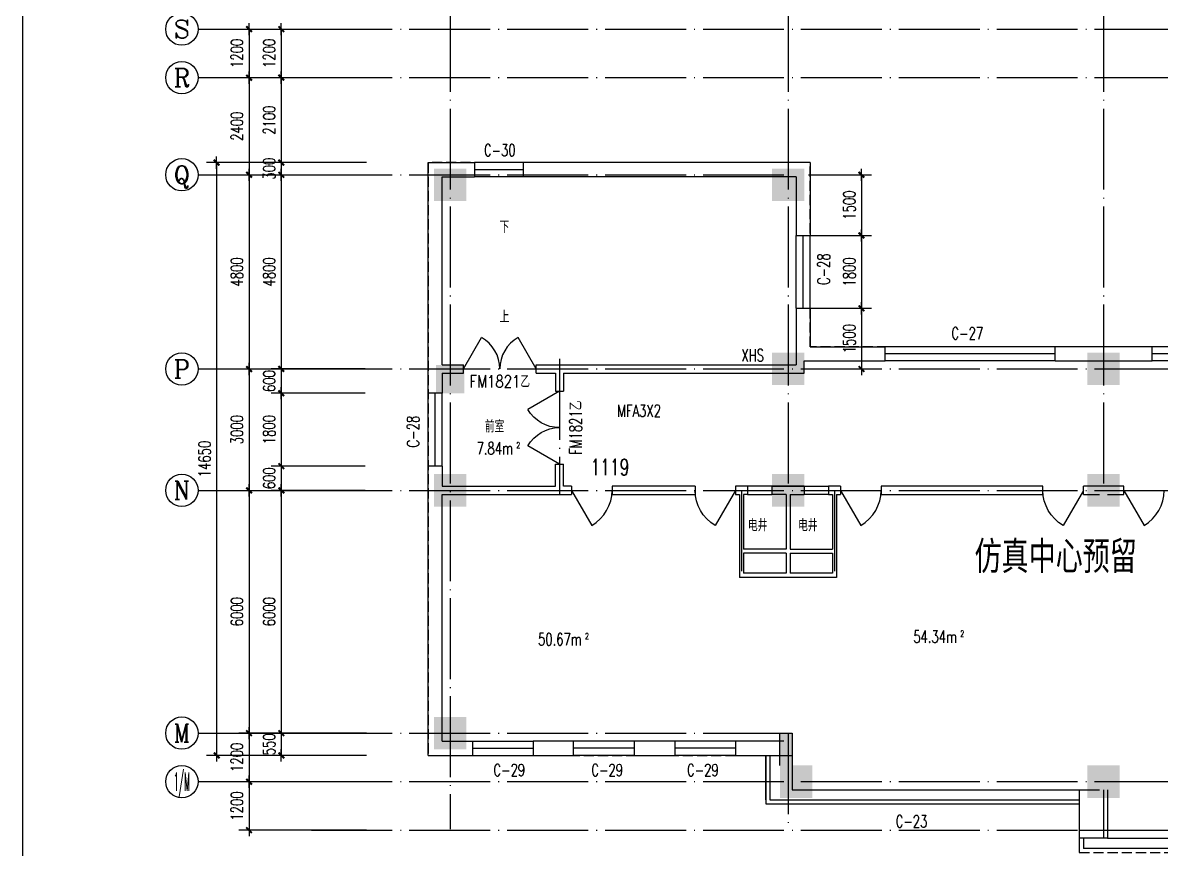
# Model space of a CAD drawing. Extents: x 816818 to 2098601, y 59070 to 390605.
# Drawn here: x 978483 to 1006625, y 95570 to 115996 of the extents above; entities that cross this region are included whole.
import ezdxf
from ezdxf.enums import TextEntityAlignment as Align

# ---------------------------------------------------------------- set-up
doc = ezdxf.new("R2010")
doc.units = 0
doc.header["$LTSCALE"] = 1000
doc.header["$MEASUREMENT"] = 0
for name, pattern in [('CONTINOUS', [0]), ('DASH', [0.35, 0.25, -0.1]), ('DOTE', [2.42, 2, -0.2, 0.02, -0.2])]:
    doc.linetypes.add(name, pattern=pattern)
doc.layers.get('0').update_dxf_attribs({"linetype": 'CONTINUOUS'})
doc.layers.get('DEFPOINTS').update_dxf_attribs({"linetype": 'CONTINUOUS'})
for name, color, linetype in [('AXIS', 3, 'CONTINUOUS'), ('AXIS_TEXT', 7, 'CONTINUOUS'), ('COLUMN', 7, 'CONTINUOUS'), ('DOTE', 1, 'DOTE'), ('FILL', 21, 'CONTINUOUS'), ('MCB', 30, 'CONTINUOUS'), ('PUB_TEXT', 7, 'CONTINUOUS'), ('WALL', 255, 'CONTINUOUS'), ('WINDOW', 2, 'CONTINUOUS'), ('WINDOW_TEXT', 7, 'CONTINUOUS'), ('和面积', 6, 'DASH')]:
    doc.layers.add(name, color=color, linetype=linetype)
doc.styles.add('_HZTXT', font='romans.shx', dxfattribs={"width": 0.7, "bigfont": 'z.shx'})
doc.styles.add('COMPLEX', font='COMPLEX')
doc.styles.add('DIM_FONT', font='SIMPLEX.shx', dxfattribs={"width": 0.7})
doc.styles.add('HZ_SIMPLEX', font='SIMPLEX.shx', dxfattribs={"width": 0.8, "bigfont": 'hztxt.shx'})
doc.styles.add('SIMPLEX', font='SIMPLEX.SHX')
doc.styles.add('Z', font='romans', dxfattribs={"width": 0.8, "bigfont": 'z'})
doc.dimstyles.new('AXIS', dxfattribs={"dimtxt": 300, "dimasz": 1, "dimexe": 250, "dimexo": 300, "dimgap": 150, "dimtad": 1, "dimdec": 0, "dimzin": 0, "dimdsep": 46, "dimtxsty": 'DIM_FONT', "dimblk": '_DIMX', "dimcen": 2.5, "dimse1": 1, "dimse2": 1, "dimclrt": 7, "dimadec": 0, "dimazin": 0, "dimtfac": 1, "dimtdec": 0, "dimtix": 1, "dimtmove": 2, "dimatfit": 3, "dimldrblk": '_DIMX', "dimfxl": 1, "dimarcsym": 0})
doc.dimstyles.new('DIMA', dxfattribs={"dimtxt": 300, "dimasz": 1, "dimexe": 250, "dimexo": 300, "dimgap": 150, "dimtad": 1, "dimdec": 0, "dimzin": 0, "dimdsep": 46, "dimtxsty": 'DIM_FONT', "dimblk": '_DIMX', "dimcen": 2.5, "dimse1": 1, "dimclrt": 7, "dimadec": 0, "dimazin": 0, "dimtfac": 1, "dimtdec": 0, "dimtix": 1, "dimtmove": 2, "dimatfit": 3, "dimldrblk": '_DIMX', "dimfxl": 1, "dimarcsym": 0})
doc.dimstyles.new('DIMB', dxfattribs={"dimtxt": 300, "dimasz": 1, "dimexe": 250, "dimexo": 300, "dimgap": 150, "dimtad": 1, "dimdec": 0, "dimzin": 0, "dimdsep": 46, "dimtxsty": 'DIM_FONT', "dimblk": '_DIMX', "dimcen": 2.5, "dimse2": 1, "dimclrt": 7, "dimadec": 0, "dimazin": 0, "dimtfac": 1, "dimtdec": 0, "dimtix": 1, "dimtmove": 2, "dimatfit": 3, "dimldrblk": '_DIMX', "dimfxl": 1, "dimarcsym": 0})
doc.dimstyles.new('DIMN', dxfattribs={"dimtxt": 300, "dimasz": 1, "dimexe": 250, "dimexo": 300, "dimgap": 150, "dimtad": 1, "dimdec": 0, "dimzin": 0, "dimdsep": 46, "dimtxsty": 'DIM_FONT', "dimblk": '_DIMX', "dimcen": 2.5, "dimclrt": 7, "dimadec": 0, "dimazin": 0, "dimtfac": 1, "dimtdec": 0, "dimtix": 1, "dimtmove": 2, "dimatfit": 3, "dimldrblk": '_DIMX', "dimfxl": 1, "dimarcsym": 0})

# ---------------------------------------------------------------- blocks, each defined once
blk = doc.blocks.new('_WBLK')
for p, q in [((-0.5, 0.5), (0.5, 0.5)), ((-0.5, 0), (0.5, 0)), ((-0.5, -0.5), (0.5, -0.5))]:
    blk.add_line(p, q)
at = {"layer": 'WINDOW_TEXT', "style": 'SIMPLEX', "flags": 9}
blk.add_attdef('A', text='', height=1, dxfattribs=at).set_placement((0, 1.5), align=Align.MIDDLE)
blk = doc.blocks.new('_DBLK1')
for p, q in [((-0.5, 0), (-0.25, -0.433)), ((0.5, 0), (0.25, -0.433))]:
    blk.add_line(p, q)
for centre, start, end in [((-0.5, 0), 300, 0), ((0.5, 0), 180, 240)]:
    blk.add_arc(centre, 0.5, start, end)
at = {"layer": 'WINDOW_TEXT', "style": 'SIMPLEX', "flags": 9}
blk.add_attdef('A', text='', height=1, dxfattribs=at).set_placement((0, 1.5), align=Align.MIDDLE)
blk = doc.blocks.new('_DBLK')
blk.add_line((-0.5, 0), (0, -0.866))
blk.add_arc((-0.5, 0), 1, 300, 0)
at = {"layer": 'WINDOW_TEXT', "style": 'SIMPLEX', "flags": 9}
blk.add_attdef('A', text='', height=1, dxfattribs=at).set_placement((0, 1.5), align=Align.MIDDLE)
blk = doc.blocks.new('_AXISO')
blk.add_circle((0, 0), 0.5)
at = {"layer": 'AXIS_TEXT', "style": 'COMPLEX', "width": 1.041667}
blk.add_attdef('A', text='', height=0.56, dxfattribs=at).set_placement((-0.25, -0.28), (0.25, -0.28), align=Align.FIT)
blk = doc.blocks.new('_DIMX')
blk.add_line((-150, 0), (150, 0))
at = {"const_width": 50}
blk.add_lwpolyline([(-70, -70), (70, 70)], dxfattribs=at)
blk = doc.blocks.new('*D1450')
at = {"layer": 'AXIS', "color": 0, "lineweight": -2}
blk.add_line((984076, 115838), (984076, 114640), dxfattribs=at)
at = {"layer": 'DEFPOINTS', "color": 0}
for p in [(987277, 115839), (984076, 114639), (987277, 114639)]:
    blk.add_point(p, dxfattribs=at)
at = {"layer": 'AXIS', "color": 0, "lineweight": -2}
for p, rotation in [((984076, 115839), 90), ((984076, 114639), 270)]:
    blk.add_blockref('_DIMX', p, dxfattribs=dict(at, rotation=rotation))
at = {"layer": 'AXIS', "color": 7, "insert": (983776, 115239), "char_height": 300, "attachment_point": 5, "rotation": 90, "style": 'DIM_FONT'}
blk.add_mtext('1200', dxfattribs=at)
blk = doc.blocks.new('*D1451')
at = {"layer": 'AXIS', "color": 0, "lineweight": -2}
blk.add_line((984076, 114638), (984076, 112240), dxfattribs=at)
at = {"layer": 'DEFPOINTS', "color": 0}
for p in [(987277, 114639), (984076, 112239), (987277, 112239)]:
    blk.add_point(p, dxfattribs=at)
at = {"layer": 'AXIS', "color": 0, "lineweight": -2}
for p, rotation in [((984076, 114639), 90), ((984076, 112239), 270)]:
    blk.add_blockref('_DIMX', p, dxfattribs=dict(at, rotation=rotation))
at = {"layer": 'AXIS', "color": 7, "insert": (983776, 113439), "char_height": 300, "attachment_point": 5, "rotation": 90, "style": 'DIM_FONT'}
blk.add_mtext('2400', dxfattribs=at)
blk = doc.blocks.new('*D1452')
at = {"layer": 'AXIS', "color": 0, "lineweight": -2}
blk.add_line((984076, 112238), (984076, 107440), dxfattribs=at)
at = {"layer": 'DEFPOINTS', "color": 0}
for p in [(987277, 112239), (984076, 107439), (987277, 107439)]:
    blk.add_point(p, dxfattribs=at)
at = {"layer": 'AXIS', "color": 0, "lineweight": -2}
for p, rotation in [((984076, 112239), 90), ((984076, 107439), 270)]:
    blk.add_blockref('_DIMX', p, dxfattribs=dict(at, rotation=rotation))
at = {"layer": 'AXIS', "color": 7, "insert": (983776, 109839), "char_height": 300, "attachment_point": 5, "rotation": 90, "style": 'DIM_FONT'}
blk.add_mtext('4800', dxfattribs=at)
blk = doc.blocks.new('*D1453')
at = {"layer": 'AXIS', "color": 0, "lineweight": -2}
blk.add_line((984076, 107438), (984076, 104440), dxfattribs=at)
at = {"layer": 'DEFPOINTS', "color": 0}
for p in [(987277, 107439), (984076, 104439), (987277, 104439)]:
    blk.add_point(p, dxfattribs=at)
at = {"layer": 'AXIS', "color": 0, "lineweight": -2}
for p, rotation in [((984076, 107439), 90), ((984076, 104439), 270)]:
    blk.add_blockref('_DIMX', p, dxfattribs=dict(at, rotation=rotation))
at = {"layer": 'AXIS', "color": 7, "insert": (983776, 105939), "char_height": 300, "attachment_point": 5, "rotation": 90, "style": 'DIM_FONT'}
blk.add_mtext('3000', dxfattribs=at)
blk = doc.blocks.new('*D1454')
at = {"layer": 'AXIS', "color": 0, "lineweight": -2}
blk.add_line((984076, 104438), (984076, 98440), dxfattribs=at)
at = {"layer": 'DEFPOINTS', "color": 0}
for p in [(987277, 104439), (984076, 98439), (987277, 98439)]:
    blk.add_point(p, dxfattribs=at)
at = {"layer": 'AXIS', "color": 0, "lineweight": -2}
for p, rotation in [((984076, 104439), 90), ((984076, 98439), 270)]:
    blk.add_blockref('_DIMX', p, dxfattribs=dict(at, rotation=rotation))
at = {"layer": 'AXIS', "color": 7, "insert": (983776, 101439), "char_height": 300, "attachment_point": 5, "rotation": 90, "style": 'DIM_FONT'}
blk.add_mtext('6000', dxfattribs=at)
blk = doc.blocks.new('*D1455')
at = {"layer": 'AXIS', "color": 0, "lineweight": -2}
for p, q in [((986977, 112539), (983026, 112539)), ((983276, 112538), (983276, 97890)), ((986977, 97889), (983026, 97889))]:
    blk.add_line(p, q, dxfattribs=at)
at = {"layer": 'DEFPOINTS', "color": 0}
for p in [(987277, 112539), (983276, 97889), (987277, 97889)]:
    blk.add_point(p, dxfattribs=at)
at = {"layer": 'AXIS', "color": 0, "lineweight": -2}
for p, rotation in [((983276, 112539), 90), ((983276, 97889), 270)]:
    blk.add_blockref('_DIMX', p, dxfattribs=dict(at, rotation=rotation))
at = {"layer": 'AXIS', "color": 7, "insert": (982976, 105214), "char_height": 300, "attachment_point": 5, "rotation": 90, "style": 'DIM_FONT'}
blk.add_mtext('14650', dxfattribs=at)
blk = doc.blocks.new('*D1456')
at = {"layer": 'AXIS', "color": 0, "lineweight": -2}
blk.add_line((984874, 112238), (984874, 107440), dxfattribs=at)
at = {"layer": 'DEFPOINTS', "color": 0}
for p in [(987251, 112239), (984874, 107439), (987251, 107439)]:
    blk.add_point(p, dxfattribs=at)
at = {"layer": 'AXIS', "color": 0, "lineweight": -2}
for p, rotation in [((984874, 112239), 90), ((984874, 107439), 270)]:
    blk.add_blockref('_DIMX', p, dxfattribs=dict(at, rotation=rotation))
at = {"layer": 'AXIS', "color": 7, "insert": (984574, 109839), "char_height": 300, "attachment_point": 5, "rotation": 90, "style": 'DIM_FONT'}
blk.add_mtext('4800', dxfattribs=at)
blk = doc.blocks.new('*D1457')
at = {"layer": 'AXIS', "color": 0, "lineweight": -2}
for p, q in [((986951, 107439), (984624, 107439)), ((984874, 107440), (984874, 107441)), ((984874, 107439), (984874, 106839)), ((986951, 106839), (984624, 106839)), ((984874, 106838), (984874, 106837))]:
    blk.add_line(p, q, dxfattribs=at)
at = {"layer": 'DEFPOINTS', "color": 0}
for p in [(987251, 107439), (984874, 106839), (987251, 106839)]:
    blk.add_point(p, dxfattribs=at)
at = {"layer": 'AXIS', "color": 0, "lineweight": -2}
for p, rotation in [((984874, 107439), 270), ((984874, 106839), 90)]:
    blk.add_blockref('_DIMX', p, dxfattribs=dict(at, rotation=rotation))
at = {"layer": 'AXIS', "color": 7, "insert": (984574, 107139), "char_height": 300, "attachment_point": 5, "rotation": 90, "style": 'DIM_FONT'}
blk.add_mtext('600', dxfattribs=at)
blk = doc.blocks.new('*D1458')
at = {"layer": 'AXIS', "color": 0, "lineweight": -2}
for p, q in [((986951, 106839), (984624, 106839)), ((984874, 106838), (984874, 105040)), ((986951, 105039), (984624, 105039))]:
    blk.add_line(p, q, dxfattribs=at)
at = {"layer": 'DEFPOINTS', "color": 0}
for p in [(987251, 106839), (984874, 105039), (987251, 105039)]:
    blk.add_point(p, dxfattribs=at)
at = {"layer": 'AXIS', "color": 0, "lineweight": -2}
for p, rotation in [((984874, 106839), 90), ((984874, 105039), 270)]:
    blk.add_blockref('_DIMX', p, dxfattribs=dict(at, rotation=rotation))
at = {"layer": 'AXIS', "color": 7, "insert": (984574, 105939), "char_height": 300, "attachment_point": 5, "rotation": 90, "style": 'DIM_FONT'}
blk.add_mtext('1800', dxfattribs=at)
blk = doc.blocks.new('*D1459')
at = {"layer": 'AXIS', "color": 0, "lineweight": -2}
blk.add_line((984874, 115838), (984874, 114640), dxfattribs=at)
at = {"layer": 'DEFPOINTS', "color": 0}
for p in [(987074, 115839), (984874, 114639), (987074, 114639)]:
    blk.add_point(p, dxfattribs=at)
at = {"layer": 'AXIS', "color": 0, "lineweight": -2}
for p, rotation in [((984874, 115839), 90), ((984874, 114639), 270)]:
    blk.add_blockref('_DIMX', p, dxfattribs=dict(at, rotation=rotation))
at = {"layer": 'AXIS', "color": 7, "insert": (984574, 115239), "char_height": 300, "attachment_point": 5, "rotation": 90, "style": 'DIM_FONT'}
blk.add_mtext('1200', dxfattribs=at)
blk = doc.blocks.new('*D1460')
at = {"layer": 'AXIS', "color": 0, "lineweight": -2}
for p, q in [((984874, 114638), (984874, 112540)), ((986774, 112539), (984624, 112539))]:
    blk.add_line(p, q, dxfattribs=at)
at = {"layer": 'DEFPOINTS', "color": 0}
for p in [(987074, 114639), (984874, 112539), (987074, 112539)]:
    blk.add_point(p, dxfattribs=at)
at = {"layer": 'AXIS', "color": 0, "lineweight": -2}
for p, rotation in [((984874, 114639), 90), ((984874, 112539), 270)]:
    blk.add_blockref('_DIMX', p, dxfattribs=dict(at, rotation=rotation))
at = {"layer": 'AXIS', "color": 7, "insert": (984574, 113589), "char_height": 300, "attachment_point": 5, "rotation": 90, "style": 'DIM_FONT'}
blk.add_mtext('2100', dxfattribs=at)
blk = doc.blocks.new('*D1461')
at = {"layer": 'AXIS', "color": 0, "lineweight": -2}
for p, q in [((984874, 104438), (984874, 98440)), ((986951, 98439), (984624, 98439))]:
    blk.add_line(p, q, dxfattribs=at)
at = {"layer": 'DEFPOINTS', "color": 0}
for p in [(987251, 104439), (984874, 98439), (987251, 98439)]:
    blk.add_point(p, dxfattribs=at)
at = {"layer": 'AXIS', "color": 0, "lineweight": -2}
for p, rotation in [((984874, 104439), 90), ((984874, 98439), 270)]:
    blk.add_blockref('_DIMX', p, dxfattribs=dict(at, rotation=rotation))
at = {"layer": 'AXIS', "color": 7, "insert": (984574, 101439), "char_height": 300, "attachment_point": 5, "rotation": 90, "style": 'DIM_FONT'}
blk.add_mtext('6000', dxfattribs=at)
blk = doc.blocks.new('*D1462')
at = {"layer": 'AXIS', "color": 0, "lineweight": -2}
for p, q in [((986951, 98439), (984624, 98439)), ((984874, 98440), (984874, 98441)), ((984874, 98439), (984874, 97889)), ((986951, 97889), (984624, 97889)), ((984874, 97888), (984874, 97887))]:
    blk.add_line(p, q, dxfattribs=at)
at = {"layer": 'DEFPOINTS', "color": 0}
for p in [(987251, 98439), (984874, 97889), (987251, 97889)]:
    blk.add_point(p, dxfattribs=at)
at = {"layer": 'AXIS', "color": 0, "lineweight": -2}
for p, rotation in [((984874, 98439), 270), ((984874, 97889), 90)]:
    blk.add_blockref('_DIMX', p, dxfattribs=dict(at, rotation=rotation))
at = {"layer": 'AXIS', "color": 7, "insert": (984574, 98164), "char_height": 300, "attachment_point": 5, "rotation": 90, "style": 'DIM_FONT'}
blk.add_mtext('550', dxfattribs=at)
blk = doc.blocks.new('*D1463')
at = {"layer": 'AXIS', "color": 0, "lineweight": -2}
for p, q in [((986951, 105039), (984624, 105039)), ((984874, 105040), (984874, 105041)), ((984874, 105039), (984874, 104439)), ((986951, 104439), (984624, 104439)), ((984874, 104438), (984874, 104437))]:
    blk.add_line(p, q, dxfattribs=at)
at = {"layer": 'DEFPOINTS', "color": 0}
for p in [(987251, 105039), (984874, 104439), (987251, 104439)]:
    blk.add_point(p, dxfattribs=at)
at = {"layer": 'AXIS', "color": 0, "lineweight": -2}
for p, rotation in [((984874, 105039), 270), ((984874, 104439), 90)]:
    blk.add_blockref('_DIMX', p, dxfattribs=dict(at, rotation=rotation))
at = {"layer": 'AXIS', "color": 7, "insert": (984574, 104739), "char_height": 300, "attachment_point": 5, "rotation": 90, "style": 'DIM_FONT'}
blk.add_mtext('600', dxfattribs=at)
blk = doc.blocks.new('*D1464')
at = {"layer": 'AXIS', "color": 0, "lineweight": -2}
for p, q in [((986774, 112539), (984624, 112539)), ((984874, 112540), (984874, 112541)), ((984874, 112539), (984874, 112239)), ((984874, 112238), (984874, 112237))]:
    blk.add_line(p, q, dxfattribs=at)
at = {"layer": 'DEFPOINTS', "color": 0}
for p in [(987074, 112539), (984874, 112239), (987074, 112239)]:
    blk.add_point(p, dxfattribs=at)
at = {"layer": 'AXIS', "color": 0, "lineweight": -2}
for p, rotation in [((984874, 112539), 270), ((984874, 112239), 90)]:
    blk.add_blockref('_DIMX', p, dxfattribs=dict(at, rotation=rotation))
at = {"layer": 'AXIS', "color": 7, "insert": (984574, 112389), "char_height": 300, "attachment_point": 5, "rotation": 90, "style": 'DIM_FONT'}
blk.add_mtext('300', dxfattribs=at)
blk = doc.blocks.new('*D1465')
at = {"layer": 'AXIS', "color": 0, "lineweight": -2}
for p, q in [((986977, 98439), (983826, 98439)), ((984076, 98438), (984076, 97240)), ((986977, 97239), (983826, 97239))]:
    blk.add_line(p, q, dxfattribs=at)
at = {"layer": 'DEFPOINTS', "color": 0}
for p in [(987277, 98439), (984076, 97239), (987277, 97239)]:
    blk.add_point(p, dxfattribs=at)
at = {"layer": 'AXIS', "color": 0, "lineweight": -2}
for p, rotation in [((984076, 98439), 90), ((984076, 97239), 270)]:
    blk.add_blockref('_DIMX', p, dxfattribs=dict(at, rotation=rotation))
at = {"layer": 'AXIS', "color": 7, "insert": (983776, 97839), "char_height": 300, "attachment_point": 5, "rotation": 90, "style": 'DIM_FONT'}
blk.add_mtext('1200', dxfattribs=at)
blk = doc.blocks.new('*D1466')
at = {"layer": 'AXIS', "color": 0, "lineweight": -2}
for p, q in [((986977, 97239), (983826, 97239)), ((984076, 97238), (984076, 96040)), ((986977, 96039), (983826, 96039))]:
    blk.add_line(p, q, dxfattribs=at)
at = {"layer": 'DEFPOINTS', "color": 0}
for p in [(987277, 97239), (984076, 96039), (987277, 96039)]:
    blk.add_point(p, dxfattribs=at)
at = {"layer": 'AXIS', "color": 0, "lineweight": -2}
for p, rotation in [((984076, 97239), 90), ((984076, 96039), 270)]:
    blk.add_blockref('_DIMX', p, dxfattribs=dict(at, rotation=rotation))
at = {"layer": 'AXIS', "color": 7, "insert": (983776, 96639), "char_height": 300, "attachment_point": 5, "rotation": 90, "style": 'DIM_FONT'}
blk.add_mtext('1200', dxfattribs=at)
blk = doc.blocks.new('_FZH')
blk.add_solid([(-0.5, -0.5), (0.5, -0.5), (-0.5, 0.5), (0.5, 0.5)])
blk = doc.blocks.new('*D1860')
at = {"layer": 'AXIS', "color": 0, "lineweight": -2}
for p, q in [((997907, 112239), (999465, 112239)), ((999215, 112238), (999215, 110740)), ((997907, 110739), (999465, 110739))]:
    blk.add_line(p, q, dxfattribs=at)
at = {"layer": 'DEFPOINTS', "color": 0}
for p in [(997607, 112239), (997607, 110739), (999215, 110739)]:
    blk.add_point(p, dxfattribs=at)
at = {"layer": 'AXIS', "color": 0, "lineweight": -2}
for p, rotation in [((999215, 112239), 90), ((999215, 110739), 270)]:
    blk.add_blockref('_DIMX', p, dxfattribs=dict(at, rotation=rotation))
at = {"layer": 'AXIS', "color": 7, "insert": (998915, 111489), "char_height": 300, "attachment_point": 5, "rotation": 90, "style": 'DIM_FONT'}
blk.add_mtext('1500', dxfattribs=at)
blk = doc.blocks.new('*D1861')
at = {"layer": 'AXIS', "color": 0, "lineweight": -2}
for p, q in [((997907, 110739), (999465, 110739)), ((999215, 110738), (999215, 108940)), ((997907, 108939), (999465, 108939))]:
    blk.add_line(p, q, dxfattribs=at)
at = {"layer": 'DEFPOINTS', "color": 0}
for p in [(997607, 110739), (997607, 108939), (999215, 108939)]:
    blk.add_point(p, dxfattribs=at)
at = {"layer": 'AXIS', "color": 0, "lineweight": -2}
for p, rotation in [((999215, 110739), 90), ((999215, 108939), 270)]:
    blk.add_blockref('_DIMX', p, dxfattribs=dict(at, rotation=rotation))
at = {"layer": 'AXIS', "color": 7, "insert": (998915, 109839), "char_height": 300, "attachment_point": 5, "rotation": 90, "style": 'DIM_FONT'}
blk.add_mtext('1800', dxfattribs=at)
blk = doc.blocks.new('*D1862')
at = {"layer": 'AXIS', "color": 0, "lineweight": -2}
for p, q in [((997907, 108939), (999465, 108939)), ((999215, 108938), (999215, 107440)), ((997907, 107439), (999465, 107439))]:
    blk.add_line(p, q, dxfattribs=at)
at = {"layer": 'DEFPOINTS', "color": 0}
for p in [(997607, 108939), (997607, 107439), (999215, 107439)]:
    blk.add_point(p, dxfattribs=at)
at = {"layer": 'AXIS', "color": 0, "lineweight": -2}
for p, rotation in [((999215, 108939), 90), ((999215, 107439), 270)]:
    blk.add_blockref('_DIMX', p, dxfattribs=dict(at, rotation=rotation))
at = {"layer": 'AXIS', "color": 7, "insert": (998915, 108189), "char_height": 300, "attachment_point": 5, "rotation": 90, "style": 'DIM_FONT'}
blk.add_mtext('1500', dxfattribs=at)

msp = doc.modelspace()

# ---------------------------------------------------------------- linework, layer by layer
at = {"layer": 'AXIS'}
for p, q in [((982815.8, 115839.4), (987276.7, 115839.4)), ((982815.8, 114639.4), (986950.9, 114639.4)), ((982815.8, 112239.4), (986950.9, 112239.4)), ((982815.8, 107439.4), (987276.7, 107439.4)), ((982815.8, 104439.4), (987276.7, 104439.4)), ((982815.8, 98439.4), (987276.7, 98439.4)), ((982815.8, 97239.4), (987276.7, 97239.4))]:
    msp.add_line(p, q, dxfattribs=at)
at = {"layer": 'DOTE'}
for p, q in [((989050.4, 118712.5), (989050.4, 96064.8)), ((997400.4, 118712.5), (997400.4, 104539.4)), ((1005200.4, 118712.5), (1005200.4, 104539.4)), ((985618.5, 115839.4), (1092531.4, 115839.4)), ((985618.5, 114639.4), (1092531.4, 114639.4)), ((985618.5, 112239.4), (997400.4, 112239.4)), ((991750.4, 107689.4), (991750.4, 104339.4)), ((985618.5, 107439.4), (1037000.4, 107439.4)), ((985618.5, 104439.4), (1037000.4, 104439.4)), ((996250.4, 104439.4), (996250.4, 102339.4)), ((998550.4, 104439.4), (998550.4, 102339.4)), ((985618.5, 98439.4), (997400.4, 98439.4)), ((997400.4, 98439.4), (997400.4, 96064.8)), ((985618.5, 97239.4), (1037050.4, 97239.4)), ((1005200.4, 97039.4), (1005200.4, 95839.4)), ((985618.5, 96039.4), (1037050.4, 96039.4)), ((1004600.4, 96039.4), (1013550.4, 96039.4))]:
    msp.add_line(p, q, dxfattribs=at)
at = {"layer": 'FILL'}
msp.add_solid([(997200.4, 97639.4), (997500.4, 97639.4), (997200.2, 98439.4), (997500.2, 98439.4)], dxfattribs=at)
at = {"layer": 'MCB'}
msp.add_lwpolyline([(978483, 126564.9), (1095252.8, 126564.9), (1095252.8, 80042.1), (978483, 80042.1)], close=True, dxfattribs=at)
at = {"layer": 'WALL'}
for p, q in [((988500.4, 112539.4), (989650.2, 112539.4)), ((988500.4, 106839.4), (988500.4, 112539.4)), ((989650.2, 112539.4), (989650.2, 112189.4)), ((990850.7, 112539.4), (990850.7, 112189.4)), ((997950.4, 112539.4), (990850.7, 112539.4)), ((997950.4, 112539.4), (997950.4, 110739.4)), ((988850.4, 107539.4), (988850.4, 112189.4)), ((988850.4, 112189.4), (989650.2, 112189.4)), ((997600.4, 112189.4), (990850.7, 112189.4)), ((997600.4, 112189.4), (997600.4, 110739.4)), ((997600.4, 110739.4), (997950.4, 110739.4)), ((997600.4, 108939.4), (997600.4, 107539.4)), ((997600.4, 108939.4), (997950.4, 108939.4)), ((997950.4, 108939.4), (997950.4, 107989.4)), ((997950.4, 107989.4), (999800.5, 107989.4)), ((999800.5, 107639.4), (999800.5, 107989.4)), ((1004000.5, 107639.4), (1004000.5, 107989.4)), ((1006400.5, 107989.4), (1004000.5, 107989.4)), ((1006400.5, 107639.4), (1006400.5, 107989.4)), ((988850.4, 107539.4), (989375.4, 107539.4)), ((989375.4, 107339.4), (989375.4, 107539.4)), ((991175.4, 107539.4), (997600.4, 107539.4)), ((991175.4, 107339.4), (991175.4, 107539.4)), ((997800.4, 107639.4), (999800.5, 107639.4)), ((997800.4, 107339.4), (997800.4, 107639.4)), ((1004000.5, 107639.4), (1006400.5, 107639.4)), ((988850.4, 107339.4), (988850.4, 106839.4)), ((988850.4, 107339.4), (989375.4, 107339.4)), ((991175.4, 107339.4), (991650.4, 107339.4)), ((991650.4, 107339.4), (991650.4, 106889.4)), ((991850.4, 107339.4), (991850.4, 106889.4)), ((991850.4, 107339.4), (997800.4, 107339.4)), ((988850.4, 106839.4), (988500.4, 106839.4)), ((991650.4, 106889.4), (991850.4, 106889.4)), ((988500.4, 97889.4), (988500.4, 105039.4)), ((988850.4, 105039.4), (988500.4, 105039.4)), ((988850.4, 105039.4), (988850.4, 104539.4)), ((991650.4, 105089.4), (991850.4, 105089.4)), ((991650.4, 104539.4), (991650.4, 105089.4)), ((991850.4, 104539.4), (991850.4, 105089.4)), ((988850.4, 104539.4), (991650.4, 104539.4)), ((992050.4, 104539.4), (991850.4, 104539.4)), ((992050.4, 104539.4), (992050.4, 104339.4)), ((995100.4, 104539.4), (993050.4, 104539.4)), ((993050.4, 104539.4), (993050.4, 104339.4)), ((995100.4, 104539.4), (995100.4, 104339.4)), ((996100.4, 104539.4), (996100.4, 104339.4)), ((996400.4, 104539.4), (996100.4, 104539.4)), ((997000.4, 104539.4), (997800.4, 104539.4)), ((997800.4, 104539.4), (997000.4, 104539.4)), ((998700.4, 104539.4), (998400.4, 104539.4)), ((998700.4, 104539.4), (998700.4, 104339.4)), ((1003700.4, 104539.4), (999700.4, 104539.4)), ((999700.4, 104539.4), (999700.4, 104339.4)), ((1003700.4, 104339.4), (1003700.4, 104539.4)), ((1005700.4, 104539.4), (1004700.4, 104539.4)), ((1004700.4, 104339.4), (1004700.4, 104539.4)), ((1005700.4, 104339.4), (1005700.4, 104539.4)), ((988850.4, 104339.4), (992050.4, 104339.4)), ((988850.4, 98239.4), (988850.4, 104339.4)), ((993050.4, 104339.4), (995100.4, 104339.4)), ((996100.4, 104339.4), (996200.4, 104339.4)), ((996400.4, 104339.4), (996300.4, 104339.4)), ((997350.4, 104339.4), (997000.4, 104339.4)), ((997350.4, 104339.4), (997350.4, 102989.4)), ((997450.4, 104339.4), (997800.4, 104339.4)), ((997450.4, 104339.4), (997450.4, 102989.4)), ((998400.4, 104339.4), (998500.4, 104339.4)), ((998600.4, 104339.4), (998700.4, 104339.4)), ((999700.4, 104339.4), (1003700.4, 104339.4)), ((1004700.4, 104339.4), (1005100.4, 104339.4)), ((1005300.4, 104339.4), (1005700.4, 104339.4)), ((997350.4, 102989.4), (996300.4, 102989.4)), ((997350.4, 102889.4), (996300.4, 102889.4)), ((997350.4, 102889.4), (997350.4, 102389.4)), ((997450.4, 102989.4), (998500.4, 102989.4)), ((997450.4, 102889.4), (998500.4, 102889.4)), ((997450.4, 102889.4), (997450.4, 102389.4)), ((998600.4, 102289.4), (996200.4, 102289.4)), ((997350.4, 102389.4), (996300.4, 102389.4)), ((998500.4, 102389.4), (997450.4, 102389.4)), ((988850.4, 98239.4), (989600.4, 98239.4)), ((989600.4, 98239.4), (989600.4, 97889.4)), ((991100.4, 98239.4), (991100.4, 97889.4)), ((992100.4, 98239.4), (991100.4, 98239.4)), ((992100.4, 97889.4), (992100.4, 98239.4)), ((993600.4, 98239.4), (993600.4, 97889.4)), ((994600.4, 98239.4), (993600.4, 98239.4)), ((994600.4, 98239.4), (994600.4, 97889.4)), ((996100.4, 98239.4), (996100.4, 97889.4)), ((997300.4, 98239.4), (996100.4, 98239.4)), ((997200.4, 97639.4), (997200.2, 98439.4)), ((997200.2, 98439.4), (997500.2, 98439.4)), ((997500.2, 98439.4), (997500.2, 97639.4)), ((988500.4, 97889.4), (989600.4, 97889.4)), ((991100.4, 97889.4), (992100.4, 97889.4)), ((993600.4, 97889.4), (994600.4, 97889.4)), ((996100.4, 97889.4), (997500.4, 97889.4)), ((1004600.4, 97039.4), (1005100.4, 97039.4)), ((1004600.4, 97039.4), (1004600.4, 95839.4)), ((1005300.4, 97039.4), (1005300.4, 95839.4)), ((1005300.4, 95839.4), (1004600.2, 95839.4))]:
    msp.add_line(p, q, dxfattribs=at)
at = {"layer": 'WALL', "linetype": 'CONTINOUS'}
for p, q in [((996400.4, 104539.4), (996400.4, 104339.4)), ((997000.4, 104539.4), (997000.4, 104339.4)), ((997800.4, 104539.4), (997800.4, 104339.4)), ((998400.4, 104539.4), (998400.4, 104339.4)), ((996200.4, 104339.4), (996200.4, 102289.4)), ((996300.4, 104339.4), (996300.4, 102989.4)), ((998500.4, 104339.4), (998500.4, 102989.4)), ((998600.4, 104339.4), (998600.4, 102289.4)), ((996300.4, 102889.4), (996300.4, 102389.4)), ((998500.4, 102889.4), (998500.4, 102389.4))]:
    msp.add_line(p, q, dxfattribs=at)
at = {"layer": 'WINDOW', "linetype": 'CONTINOUS'}
for p, q in [((997000.4, 104539.4), (996400.4, 104539.4)), ((997800.4, 104539.4), (998400.4, 104539.4)), ((996400.4, 104339.4), (997000.4, 104339.4)), ((998400.4, 104339.4), (997800.4, 104339.4))]:
    msp.add_line(p, q, dxfattribs=at)
at = {"layer": 'WINDOW'}
for p, q in [((997500.4, 98239.4), (997500.4, 97039.4)), ((997500.4, 97989.4), (997500.4, 97039.4)), ((996850.4, 96789.4), (996850.4, 97889.4)), ((996850.4, 97889.4), (996850.4, 96689.4)), ((996950.4, 97889.4), (996950.4, 96789.4)), ((997500.4, 97039.4), (1004600.4, 97039.4)), ((996850.4, 96689.4), (1004600.2, 96689.4)), ((996950.4, 96789.4), (1004600.2, 96789.4)), ((1004600.2, 95839.4), (1004600.2, 95489.4)), ((1004700.2, 95839.4), (1004700.2, 95589.4)), ((1005300.4, 95839.4), (1008200.4, 95839.4)), ((1008200.4, 95589.4), (1004700.2, 95589.4))]:
    msp.add_line(p, q, dxfattribs=at)
at = {"layer": '和面积'}
msp.add_lwpolyline([(1056700.4, 114939.4), (1017300.4, 114939.4), (1017300.4, 116139.4), (1012450.2, 116139.4), (1012450.2, 107989.4), (997950.4, 107989.4), (997950.4, 112539.4), (988500.4, 112539.4), (988500.4, 97889.4), (996850.4, 97889.4), (996850.4, 96689.4), (1004600.4, 96689.4), (1004600.2, 95489.4), (1008200.4, 95489.4), (1008200.4, 95189.4), (1010000.4, 95189.4), (1010000.4, 95489.4), (1013600.6, 95489.4), (1013600.4, 96689.4), (1033700.4, 96689.4)], dxfattribs=at)

# ---------------------------------------------------------------- block references
at = {"layer": 'AXIS'}
ref = msp.add_blockref('_AXISO', (982415.8, 115839.4), dxfattribs=dict(at, xscale=800, yscale=800, zscale=800))
ref.add_attrib('A', 'S', dxfattribs={"layer": 'AXIS_TEXT', "height": 448, "style": 'COMPLEX', "width": 1.339286}).set_placement((982215.8, 115615.4), (982615.8, 115615.4), align=Align.FIT)
at = {"layer": 'AXIS', "xscale": 800, "yscale": 800, "zscale": 800}
msp.add_blockref('_AXISO', (982415.8, 114639.4), dxfattribs=at).add_auto_attribs({'A': 'R'})
at = {"layer": 'AXIS'}
ref = msp.add_blockref('_AXISO', (982415.8, 112239.4), dxfattribs=dict(at, xscale=800, yscale=800, zscale=800))
ref.add_attrib('A', 'Q', dxfattribs={"layer": 'AXIS_TEXT', "height": 448, "style": 'COMPLEX', "width": 1.171875}).set_placement((982215.8, 112015.4), (982615.8, 112015.4), align=Align.FIT)
ref = msp.add_blockref('_AXISO', (982415.8, 107439.4), dxfattribs=dict(at, xscale=800, yscale=800, zscale=800))
ref.add_attrib('A', 'P', dxfattribs={"layer": 'AXIS_TEXT', "height": 448, "style": 'COMPLEX', "width": 1.102941}).set_placement((982215.8, 107215.4), (982615.8, 107215.4), align=Align.FIT)
ref = msp.add_blockref('_AXISO', (982415.8, 104439.4), dxfattribs=dict(at, xscale=800, yscale=800, zscale=800))
ref.add_attrib('A', 'N', dxfattribs={"layer": 'AXIS_TEXT', "height": 448, "style": 'COMPLEX', "width": 0.986842}).set_placement((982215.8, 104215.4), (982615.8, 104215.4), align=Align.FIT)
ref = msp.add_blockref('_AXISO', (982415.8, 98439.4), dxfattribs=dict(at, xscale=800, yscale=800, zscale=800))
ref.add_attrib('A', 'M', dxfattribs={"layer": 'AXIS_TEXT', "height": 448, "style": 'COMPLEX', "width": 0.892857}).set_placement((982215.8, 98215.4), (982615.8, 98215.4), align=Align.FIT)
ref = msp.add_blockref('_AXISO', (982415.8, 97239.4), dxfattribs=dict(at, xscale=800, yscale=800, zscale=800))
ref.add_attrib('A', '1/M', dxfattribs={"layer": 'AXIS_TEXT', "height": 448, "style": 'COMPLEX', "width": 0.323276}).set_placement((982215.8, 97015.4), (982615.8, 97015.4), align=Align.FIT)
at = {"layer": 'COLUMN'}
for p, xscale, yscale, zscale in [((989050.4, 111989.4), 800, 800, 600), ((997400.4, 111989.4), 800, 800, 600), ((997400.4, 107439.4), 800, 800, 800), ((1005200.4, 107439.4), 800, 800, 600), ((989050.4, 107189.4), 700, 700, 600), ((989050.4, 104439.4), 800, 800, 600), ((997400.4, 104439.4), 800, 800, 600), ((1005200.4, 104439.4), 800, 800, 600), ((989050.4, 98439.4), 800, 800, 600), ((997600.4, 97239.4), 800, 800, 600), ((1005200.4, 97239.4), 800, 800, 600)]:
    msp.add_blockref('_FZH', p, dxfattribs=dict(at, xscale=xscale, yscale=yscale, zscale=zscale))
at = {"layer": 'WINDOW'}
for name, p, xscale, yscale, zscale in [('_WBLK', (990250.7, 112364.4), -1200, 350, 1200), ('_DBLK', (995600.4, 104439.4), -1000, 1000, 1000), ('_DBLK', (999200.4, 104439.4), 1000, 1000, 1000), ('_DBLK', (1004200.4, 104439.4), -1000, 1000, 1000), ('_DBLK', (1006200.4, 104439.4), 1000, 1000, 1000), ('_WBLK', (990350.4, 98064.4), 1500, 349.9999999997744, 1500)]:
    msp.add_blockref(name, p, dxfattribs=dict(at, xscale=xscale, yscale=yscale, zscale=zscale))
for name, p, xscale, yscale, zscale, rotation in [('_WBLK', (997775.4, 109839.4), 1800, 350, 1800, 90), ('_WBLK', (1001900.5, 107814.4), 4200, 350, 4200, 180), ('_WBLK', (1008500.5, 107814.4), 4200, 350, 4200, 180), ('_WBLK', (988675.4, 105939.4), 1800, 350, 1800, 90), ('_DBLK', (992550.4, 104439.4), -1000, -1000, 1000, 180), ('_WBLK', (992850.4, 98064.4), 1500, 349.9999999997672, 1500, 180), ('_WBLK', (995350.4, 98064.4), 1500, 349.9999999997672, 1500, 180)]:
    msp.add_blockref(name, p, dxfattribs=dict(at, xscale=xscale, yscale=yscale, zscale=zscale, rotation=rotation))
ref = msp.add_blockref('_DBLK1', (990275.4, 107439.4), dxfattribs=dict(at, xscale=1800, yscale=1800, zscale=1800, rotation=180))
ref.add_attrib('A', 'FM1821乙', dxfattribs={"layer": 'WINDOW_TEXT', "height": 300, "style": 'HZ_SIMPLEX', "width": 0.8, "flags": 8}).set_placement((990275.4, 107133.8), align=Align.MIDDLE)
ref = msp.add_blockref('_DBLK1', (991750.4, 105989.4), dxfattribs=dict(at, xscale=1800, yscale=-1800, zscale=1800, rotation=90))
ref.add_attrib('A', 'FM1821乙', dxfattribs={"layer": 'WINDOW_TEXT', "height": 300, "rotation": 90, "style": 'HZ_SIMPLEX', "width": 0.7, "flags": 8}).set_placement((992150.4, 105989.4), align=Align.MIDDLE)

# ---------------------------------------------------------------- texts
at = {"layer": 'MCB', "style": 'Z', "width": 0.7}
for s, p in [('C-30', (989882.7, 112697.3)), ('C-27', (1001440.1, 108171.3)), ('C-29', (990118.7, 97375.8)), ('C-29', (992539, 97375.8)), ('C-29', (994904.3, 97375.8)), ('C-23', (1000061.6, 96108.9))]:
    msp.add_text(s, height=300, dxfattribs=at).set_placement(p)
for p in [(998430.7, 109514), (988282.5, 105499.1)]:
    msp.add_text('C-28', height=300, rotation=90, dxfattribs=at).set_placement(p)
at = {"layer": 'MCB', "attachment_point": 1, "style": 'DIM_FONT'}
for s, insert, char_height, width in [('{\\C0;1119}', (992518.8, 105212.9), 400, 1377.729), ('{\\fSimSun|b0|i0|c134|p2;仿真中心预留}', (1002011.1, 103171), 700, 5888.305)]:
    msp.add_mtext(s, dxfattribs=dict(at, insert=insert, char_height=char_height, width=width))
at = {"layer": 'PUB_TEXT', "width": 0.7}
for s, height, style, p in [('下', 300, '_HZTXT', (990269.9, 110802.2)), ('上', 300, '_HZTXT', (990269.9, 108581.2)), ('XHS', 300, '_HZTXT', (996248.5, 107626.9)), ('MFA3X2', 300, '_HZTXT', (993177.2, 106255)), ('前室', 300, '_HZTXT', (989903, 105868.9)), (' 2', 150, 'DIM_FONT', (990601.2, 105478)), ('电井', 300, '_HZTXT', (996406.8, 103428.1)), ('电井', 300, '_HZTXT', (997648.2, 103428.1)), (' 2', 150, 'DIM_FONT', (992299.2, 100758.8)), (' 2', 150, 'DIM_FONT', (1001576.2, 100822.2))]:
    msp.add_text(s, height=height, dxfattribs=dict(at, style=style)).set_placement(p)
at = {"layer": 'PUB_TEXT', "style": 'DIM_FONT', "width": 0.7}
for s, p in [('7.84m', (990601.2, 105478)), ('50.67m', (992299.2, 100758.8)), ('54.34m', (1001576.2, 100822.2))]:
    msp.add_text(s, height=300, dxfattribs=at).set_placement(p, align=Align.MIDDLE_RIGHT)

# ---------------------------------------------------------------- dimensions: what is measured, and where the dimension line sits
at = {"layer": 'AXIS'}
for p1, p2, distance, dimstyle, picture, middle in [((987276.7, 115839.4), (987276.7, 114639.4), -3200.7, 'AXIS', '*D1450', (983776, 115239.4)), ((987074.3, 115839.4), (987074.3, 114639.4), -2200, 'AXIS', '*D1459', (984574.3, 115239.4)), ((987276.7, 112539.4), (987276.7, 97889.4), -4000.7, 'DIMN', '*D1455', (982976, 105214.4)), ((987250.9, 112239.4), (987250.9, 107439.4), -2376.6, 'AXIS', '*D1456', (984574.3, 109839.4)), ((997607.1, 112239.4), (997607.1, 110739.4), 1607.8, 'DIMN', '*D1860', (998914.9, 111489.4)), ((997607.1, 110739.4), (997607.1, 108939.4), 1607.8, 'DIMN', '*D1861', (998914.9, 109839.4)), ((997607.1, 108939.4), (997607.1, 107439.4), 1607.8, 'DIMN', '*D1862', (998914.9, 108189.4)), ((987250.9, 107439.4), (987250.9, 106839.4), -2376.6, 'DIMN', '*D1457', (984574.3, 107139.4)), ((987250.9, 106839.4), (987250.9, 105039.4), -2376.6, 'DIMN', '*D1458', (984574.3, 105939.4)), ((987250.9, 105039.4), (987250.9, 104439.4), -2376.6, 'DIMN', '*D1463', (984574.3, 104739.4)), ((987250.9, 104439.4), (987250.9, 98439.4), -2376.6, 'DIMA', '*D1461', (984574.3, 101439.4)), ((987250.9, 98439.4), (987250.9, 97889.4), -2376.6, 'DIMN', '*D1462', (984574.3, 98164.4))]:
    dim = msp.add_aligned_dim(p1=p1, p2=p2, distance=distance, dimstyle=dimstyle, dxfattribs=at)
    dim.commit()
    dim.dimension.update_dxf_attribs({"geometry": picture, "text_midpoint": middle})
for base, p1, p2, dimstyle, picture, middle in [((984076, 112239.4), (987276.7, 114639.4), (987276.7, 112239.4), 'AXIS', '*D1451', (983776, 113439.4)), ((984874.3, 112539.4), (987074.3, 114639.4), (987074.3, 112539.4), 'DIMA', '*D1460', (984574.3, 113589.4)), ((984874.3, 112239.4), (987074.3, 112539.4), (987074.3, 112239.4), 'DIMB', '*D1464', (984574.3, 112389.4)), ((984076, 107439.4), (987276.7, 112239.4), (987276.7, 107439.4), 'AXIS', '*D1452', (983776, 109839.4)), ((984076, 104439.4), (987276.7, 107439.4), (987276.7, 104439.4), 'AXIS', '*D1453', (983776, 105939.4)), ((984076, 98439.4), (987276.7, 104439.4), (987276.7, 98439.4), 'AXIS', '*D1454', (983776, 101439.4)), ((984076, 97239.4), (987276.7, 98439.4), (987276.7, 97239.4), 'DIMN', '*D1465', (983776, 97839.4)), ((984076, 96039.4), (987276.7, 97239.4), (987276.7, 96039.4), 'DIMN', '*D1466', (983776, 96639.4))]:
    dim = msp.add_linear_dim(base=base, p1=p1, p2=p2, angle=90, dimstyle=dimstyle, dxfattribs=at)
    dim.commit()
    dim.dimension.update_dxf_attribs({"geometry": picture, "text_midpoint": middle})

doc.saveas('drawing.dxf')
